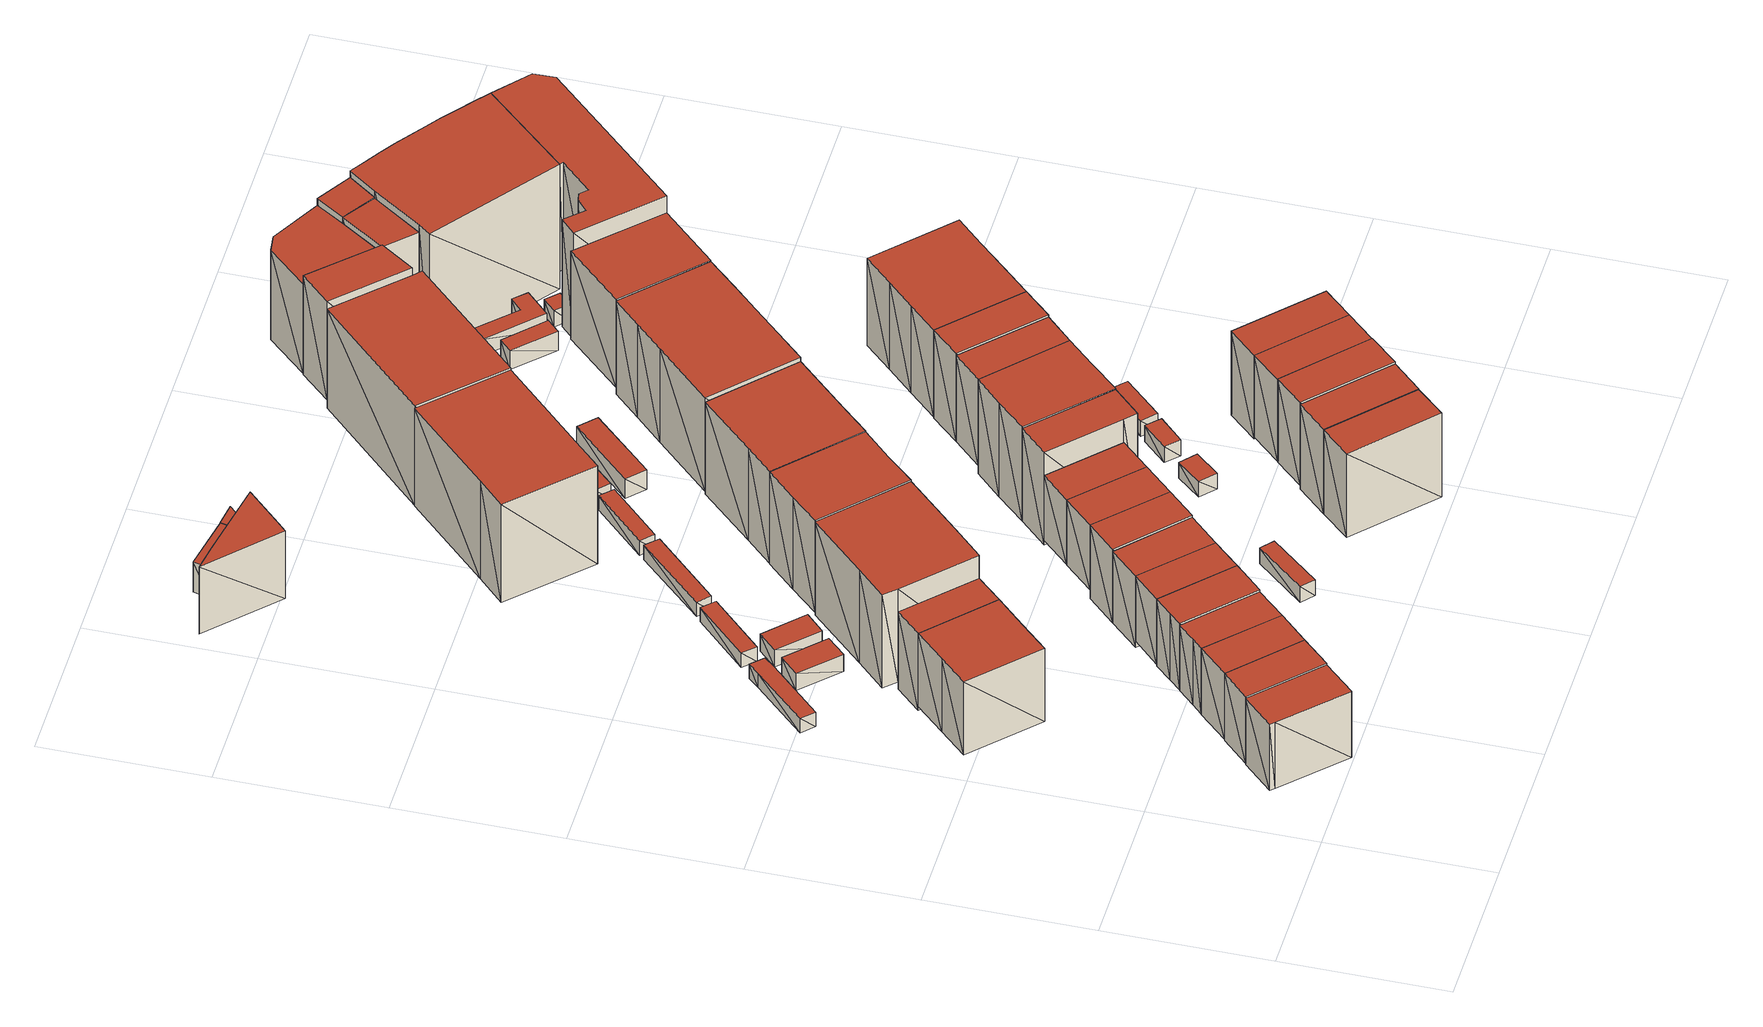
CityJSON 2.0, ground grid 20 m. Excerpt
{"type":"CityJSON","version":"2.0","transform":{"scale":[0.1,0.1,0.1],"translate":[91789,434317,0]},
"CityObjects":{
"building1":{"type":"Building","attributes":{"+height_valid":1,"+groundHeight":0.9,"measuredHeight":10.59,"+org_bicycle_parking_spaces":0,"+total_area":119,"+min_bicycle_parking_spaces":0,"yearOfConstruction":1925,"+residential_function":2},"geometry":[{"type":"MultiSurface","lod":"1.2","boundaries":[[[0,1,2,3,4]],[[5,6,7,8,9]],[[0,6,5]],[[0,1,6]],[[1,7,6]],[[1,2,7]],[[2,8,7]],[[2,3,8]],[[3,9,8]],[[3,4,9]],[[4,5,9]],[[4,0,5]]],"semantics":{"surfaces":[{"type":"GroundSurface"},{"type":"RoofSurface"},{"type":"WallSurface"}],"values":[0,1,2,2,2,2,2,2,2,2,2,2]}}]},
"building2":{"type":"Building","attributes":{"+height_valid":1,"+groundHeight":1.03,"measuredHeight":10.82,"+org_bicycle_parking_spaces":4,"+total_area":117,"+min_bicycle_parking_spaces":0,"yearOfConstruction":1925,"+residential_function":2},"geometry":[{"type":"MultiSurface","lod":"1.2","boundaries":[[[10,11,12,13]],[[14,15,16,17]],[[10,15,14]],[[10,11,15]],[[11,16,15]],[[11,12,16]],[[12,17,16]],[[12,13,17]],[[13,14,17]],[[13,10,14]]],"semantics":{"surfaces":[{"type":"GroundSurface"},{"type":"RoofSurface"},{"type":"WallSurface"}],"values":[0,1,2,2,2,2,2,2,2,2]}}]},
"building3":{"type":"Building","attributes":{"+height_valid":1,"+groundHeight":1.13,"measuredHeight":10.82,"+org_bicycle_parking_spaces":5,"+total_area":74,"+min_bicycle_parking_spaces":0,"yearOfConstruction":1924,"+residential_function":1},"geometry":[{"type":"MultiSurface","lod":"1.2","boundaries":[[[18,19,20,21]],[[22,23,16,15]],[[18,23,22]],[[18,19,23]],[[19,16,23]],[[19,20,16]],[[20,15,16]],[[20,21,15]],[[21,22,15]],[[21,18,22]]],"semantics":{"surfaces":[{"type":"GroundSurface"},{"type":"RoofSurface"},{"type":"WallSurface"}],"values":[0,1,2,2,2,2,2,2,2,2]}}]},
"building4":{"type":"Building","attributes":{"+height_valid":1,"+groundHeight":0.63,"measuredHeight":11.33,"+org_bicycle_parking_spaces":3,"+total_area":242,"+min_bicycle_parking_spaces":0,"yearOfConstruction":1924,"+residential_function":3},"geometry":[{"type":"MultiSurface","lod":"1.2","boundaries":[[[24,25,26,27,28,29]],[[30,31,32,33,34,35]],[[24,31,30]],[[24,25,31]],[[25,32,31]],[[25,26,32]],[[26,33,32]],[[26,27,33]],[[27,34,33]],[[27,28,34]],[[28,35,34]],[[28,29,35]],[[29,30,35]],[[29,24,30]]],"semantics":{"surfaces":[{"type":"GroundSurface"},{"type":"RoofSurface"},{"type":"WallSurface"}],"values":[0,1,2,2,2,2,2,2,2,2,2,2,2,2]}}]},
"building5":{"type":"Building","attributes":{"+height_valid":1,"+groundHeight":0.88,"measuredHeight":3.02,"+org_bicycle_parking_spaces":9,"+total_area":0,"+min_bicycle_parking_spaces":0,"yearOfConstruction":1915,"+residential_function":0},"geometry":[{"type":"MultiSurface","lod":"1.2","boundaries":[[[36,37,38,39,40,41]],[[42,43,44,45,46,47]],[[36,43,42]],[[36,37,43]],[[37,44,43]],[[37,38,44]],[[38,45,44]],[[38,39,45]],[[39,46,45]],[[39,40,46]],[[40,47,46]],[[40,41,47]],[[41,42,47]],[[41,36,42]]],"semantics":{"surfaces":[{"type":"GroundSurface"},{"type":"RoofSurface"},{"type":"WallSurface"}],"values":[0,1,2,2,2,2,2,2,2,2,2,2,2,2]}}]},
"building6":{"type":"Building","attributes":{"+height_valid":1,"+groundHeight":1.21,"measuredHeight":10.83,"+org_bicycle_parking_spaces":9,"+total_area":151,"+min_bicycle_parking_spaces":0,"yearOfConstruction":1924,"+residential_function":2},"geometry":[{"type":"MultiSurface","lod":"1.2","boundaries":[[[48,49,50,51,52]],[[53,54,23,22,55]],[[48,54,53]],[[48,49,54]],[[49,23,54]],[[49,50,23]],[[50,22,23]],[[50,51,22]],[[51,55,22]],[[51,52,55]],[[52,53,55]],[[52,48,53]]],"semantics":{"surfaces":[{"type":"GroundSurface"},{"type":"RoofSurface"},{"type":"WallSurface"}],"values":[0,1,2,2,2,2,2,2,2,2,2,2]}}]},
"building7":{"type":"Building","attributes":{"+height_valid":1,"+groundHeight":0,"measuredHeight":11.28,"+org_bicycle_parking_spaces":3,"+total_area":120,"+min_bicycle_parking_spaces":0,"yearOfConstruction":1924,"+residential_function":1},"geometry":[{"type":"MultiSurface","lod":"1.2","boundaries":[[[56,57,58,59]],[[60,61,32,31]],[[56,61,60]],[[56,57,61]],[[57,32,61]],[[57,58,32]],[[58,31,32]],[[58,59,31]],[[59,60,31]],[[59,56,60]]],"semantics":{"surfaces":[{"type":"GroundSurface"},{"type":"RoofSurface"},{"type":"WallSurface"}],"values":[0,1,2,2,2,2,2,2,2,2]}}]},
"building8":{"type":"Building","attributes":{"+height_valid":1,"+groundHeight":1.32,"measuredHeight":11.09,"+org_bicycle_parking_spaces":2,"+total_area":115,"+min_bicycle_parking_spaces":0,"yearOfConstruction":1925,"+residential_function":2},"geometry":[{"type":"MultiSurface","lod":"1.2","boundaries":[[[62,63,64,65,66]],[[67,68,69,70,71]],[[62,68,67]],[[62,63,68]],[[63,69,68]],[[63,64,69]],[[64,70,69]],[[64,65,70]],[[65,71,70]],[[65,66,71]],[[66,67,71]],[[66,62,67]]],"semantics":{"surfaces":[{"type":"GroundSurface"},{"type":"RoofSurface"},{"type":"WallSurface"}],"values":[0,1,2,2,2,2,2,2,2,2,2,2]}}]},
"building9":{"type":"Building","attributes":{"+height_valid":1,"+groundHeight":0.96,"measuredHeight":3.53,"+org_bicycle_parking_spaces":7,"+total_area":0,"+min_bicycle_parking_spaces":0,"yearOfConstruction":1924,"+residential_function":0},"geometry":[{"type":"MultiSurface","lod":"1.2","boundaries":[[[72,73,74,75]],[[76,77,78,79]],[[72,77,76]],[[72,73,77]],[[73,78,77]],[[73,74,78]],[[74,79,78]],[[74,75,79]],[[75,76,79]],[[75,72,76]]],"semantics":{"surfaces":[{"type":"GroundSurface"},{"type":"RoofSurface"},{"type":"WallSurface"}],"values":[0,1,2,2,2,2,2,2,2,2]}}]},
"building10":{"type":"Building","attributes":{"+height_valid":1,"+groundHeight":1.12,"measuredHeight":3.57,"+org_bicycle_parking_spaces":9,"+total_area":0,"+min_bicycle_parking_spaces":0,"yearOfConstruction":1902,"+residential_function":0},"geometry":[{"type":"MultiSurface","lod":"1.2","boundaries":[[[80,81,82,83]],[[84,85,86,87]],[[80,85,84]],[[80,81,85]],[[81,86,85]],[[81,82,86]],[[82,87,86]],[[82,83,87]],[[83,84,87]],[[83,80,84]]],"semantics":{"surfaces":[{"type":"GroundSurface"},{"type":"RoofSurface"},{"type":"WallSurface"}],"values":[0,1,2,2,2,2,2,2,2,2]}}]},
"building11":{"type":"Building","attributes":{"+height_valid":1,"+groundHeight":1.46,"measuredHeight":11.09,"+org_bicycle_parking_spaces":7,"+total_area":116,"+min_bicycle_parking_spaces":0,"yearOfConstruction":1925,"+residential_function":2},"geometry":[{"type":"MultiSurface","lod":"1.2","boundaries":[[[88,89,90,91]],[[69,92,93,70]],[[88,92,69]],[[88,89,92]],[[89,93,92]],[[89,90,93]],[[90,70,93]],[[90,91,70]],[[91,69,70]],[[91,88,69]]],"semantics":{"surfaces":[{"type":"GroundSurface"},{"type":"RoofSurface"},{"type":"WallSurface"}],"values":[0,1,2,2,2,2,2,2,2,2]}}]},
"building12":{"type":"Building","attributes":{"+height_valid":1,"+groundHeight":1.21,"measuredHeight":3.32,"+org_bicycle_parking_spaces":1,"+total_area":0,"+min_bicycle_parking_spaces":0,"yearOfConstruction":1915,"+residential_function":0},"geometry":[{"type":"MultiSurface","lod":"1.2","boundaries":[[[94,95,96,97]],[[98,99,100,101]],[[94,99,98]],[[94,95,99]],[[95,100,99]],[[95,96,100]],[[96,101,100]],[[96,97,101]],[[97,98,101]],[[97,94,98]]],"semantics":{"surfaces":[{"type":"GroundSurface"},{"type":"RoofSurface"},{"type":"WallSurface"}],"values":[0,1,2,2,2,2,2,2,2,2]}}]},
"building13":{"type":"Building","attributes":{"+height_valid":1,"+groundHeight":0.97,"measuredHeight":14.71,"+org_bicycle_parking_spaces":5,"+total_area":530,"+min_bicycle_parking_spaces":0,"yearOfConstruction":1924,"+residential_function":8,"+minbicycleparkingunits":5.8},"geometry":[{"type":"MultiSurface","lod":"1.2","boundaries":[[[102,103,104,105,106,107,108]],[[109,110,111,112,113,114,115]],[[102,110,109]],[[102,103,110]],[[103,111,110]],[[103,104,111]],[[104,112,111]],[[104,105,112]],[[105,113,112]],[[105,106,113]],[[106,114,113]],[[106,107,114]],[[107,115,114]],[[107,108,115]],[[108,109,115]],[[108,102,109]]],"semantics":{"surfaces":[{"type":"GroundSurface"},{"type":"RoofSurface"},{"type":"WallSurface"}],"values":[0,1,2,2,2,2,2,2,2,2,2,2,2,2,2,2]}}]},
"building14":{"type":"Building","attributes":{"+height_valid":1,"+groundHeight":0.62,"measuredHeight":11.1,"+org_bicycle_parking_spaces":4,"+total_area":113,"+min_bicycle_parking_spaces":0,"yearOfConstruction":1925,"+residential_function":2},"geometry":[{"type":"MultiSurface","lod":"1.2","boundaries":[[[116,117,118,119]],[[92,120,121,93]],[[116,120,92]],[[116,117,120]],[[117,121,120]],[[117,118,121]],[[118,93,121]],[[118,119,93]],[[119,92,93]],[[119,116,92]]],"semantics":{"surfaces":[{"type":"GroundSurface"},{"type":"RoofSurface"},{"type":"WallSurface"}],"values":[0,1,2,2,2,2,2,2,2,2]}}]},
"building15":{"type":"Building","attributes":{"+height_valid":1,"+groundHeight":0.62,"measuredHeight":11.38,"+org_bicycle_parking_spaces":3,"+total_area":118,"+min_bicycle_parking_spaces":0,"yearOfConstruction":1925,"+residential_function":2},"geometry":[{"type":"MultiSurface","lod":"1.2","boundaries":[[[117,122,123,118]],[[124,125,126,127]],[[117,125,124]],[[117,122,125]],[[122,126,125]],[[122,123,126]],[[123,127,126]],[[123,118,127]],[[118,124,127]],[[118,117,124]]],"semantics":{"surfaces":[{"type":"GroundSurface"},{"type":"RoofSurface"},{"type":"WallSurface"}],"values":[0,1,2,2,2,2,2,2,2,2]}}]},
"building16":{"type":"Building","attributes":{"+height_valid":1,"+groundHeight":1.79,"measuredHeight":11.69,"+org_bicycle_parking_spaces":0,"+total_area":0,"+min_bicycle_parking_spaces":0,"yearOfConstruction":1994,"+residential_function":0},"geometry":[{"type":"MultiSurface","lod":"1.2","boundaries":[[[128,129,130,131,132,133]],[[134,135,136,137,138,139]],[[128,135,134]],[[128,129,135]],[[129,136,135]],[[129,130,136]],[[130,137,136]],[[130,131,137]],[[131,138,137]],[[131,132,138]],[[132,139,138]],[[132,133,139]],[[133,134,139]],[[133,128,134]]],"semantics":{"surfaces":[{"type":"GroundSurface"},{"type":"RoofSurface"},{"type":"WallSurface"}],"values":[0,1,2,2,2,2,2,2,2,2,2,2,2,2]}}]},
"building17":{"type":"Building","attributes":{"+height_valid":1,"+groundHeight":0.71,"measuredHeight":2.97,"+org_bicycle_parking_spaces":0,"+total_area":0,"+min_bicycle_parking_spaces":0,"yearOfConstruction":1925,"+residential_function":0},"geometry":[{"type":"MultiSurface","lod":"1.2","boundaries":[[[140,141,142,143]],[[144,145,146,147]],[[140,145,144]],[[140,141,145]],[[141,146,145]],[[141,142,146]],[[142,147,146]],[[142,143,147]],[[143,144,147]],[[143,140,144]]],"semantics":{"surfaces":[{"type":"GroundSurface"},{"type":"RoofSurface"},{"type":"WallSurface"}],"values":[0,1,2,2,2,2,2,2,2,2]}}]},
"building18":{"type":"Building","attributes":{"+height_valid":1,"+groundHeight":1.28,"measuredHeight":3.39,"+org_bicycle_parking_spaces":10,"+total_area":0,"+min_bicycle_parking_spaces":0,"yearOfConstruction":1902,"+residential_function":0},"geometry":[{"type":"MultiSurface","lod":"1.2","boundaries":[[[148,149,150,151]],[[152,153,154,155]],[[148,153,152]],[[148,149,153]],[[149,154,153]],[[149,150,154]],[[150,155,154]],[[150,151,155]],[[151,152,155]],[[151,148,152]]],"semantics":{"surfaces":[{"type":"GroundSurface"},{"type":"RoofSurface"},{"type":"WallSurface"}],"values":[0,1,2,2,2,2,2,2,2,2]}}]},
"building19":{"type":"Building","attributes":{"+height_valid":1,"+groundHeight":1.81,"measuredHeight":11.38,"+org_bicycle_parking_spaces":9,"+total_area":81,"+min_bicycle_parking_spaces":0,"yearOfConstruction":1925,"+residential_function":1},"geometry":[{"type":"MultiSurface","lod":"1.2","boundaries":[[[156,157,158,159]],[[125,160,161,126]],[[156,160,125]],[[156,157,160]],[[157,161,160]],[[157,158,161]],[[158,126,161]],[[158,159,126]],[[159,125,126]],[[159,156,125]]],"semantics":{"surfaces":[{"type":"GroundSurface"},{"type":"RoofSurface"},{"type":"WallSurface"}],"values":[0,1,2,2,2,2,2,2,2,2]}}]},
"building20":{"type":"Building","attributes":{"+height_valid":1,"+groundHeight":1.39,"measuredHeight":14.86,"+org_bicycle_parking_spaces":0,"+total_area":321,"+min_bicycle_parking_spaces":0,"yearOfConstruction":1924,"+residential_function":4,"+minbicycleparkingunits":18},"geometry":[{"type":"MultiSurface","lod":"1.2","boundaries":[[[162,163,164,165,166,167]],[[168,169,170,171,172,173]],[[162,169,168]],[[162,163,169]],[[163,170,169]],[[163,164,170]],[[164,171,170]],[[164,165,171]],[[165,172,171]],[[165,166,172]],[[166,173,172]],[[166,167,173]],[[167,168,173]],[[167,162,168]]],"semantics":{"surfaces":[{"type":"GroundSurface"},{"type":"RoofSurface"},{"type":"WallSurface"}],"values":[0,1,2,2,2,2,2,2,2,2,2,2,2,2]}}]},
"building21":{"type":"Building","attributes":{"+height_valid":1,"+groundHeight":1.79,"measuredHeight":6.21,"+org_bicycle_parking_spaces":8,"+total_area":0,"+min_bicycle_parking_spaces":0,"yearOfConstruction":1994,"+residential_function":0},"geometry":[{"type":"MultiSurface","lod":"1.2","boundaries":[[[174,175,176,177]],[[178,179,180,181]],[[174,179,178]],[[174,175,179]],[[175,180,179]],[[175,176,180]],[[176,181,180]],[[176,177,181]],[[177,178,181]],[[177,174,178]]],"semantics":{"surfaces":[{"type":"GroundSurface"},{"type":"RoofSurface"},{"type":"WallSurface"}],"values":[0,1,2,2,2,2,2,2,2,2]}}]},
"building22":{"type":"Building","attributes":{"+height_valid":1,"+groundHeight":1.92,"measuredHeight":11.41,"+org_bicycle_parking_spaces":2,"+total_area":120,"+min_bicycle_parking_spaces":0,"yearOfConstruction":1925,"+residential_function":2},"geometry":[{"type":"MultiSurface","lod":"1.2","boundaries":[[[182,183,184,185]],[[160,186,187,161]],[[182,186,160]],[[182,183,186]],[[183,187,186]],[[183,184,187]],[[184,161,187]],[[184,185,161]],[[185,160,161]],[[185,182,160]]],"semantics":{"surfaces":[{"type":"GroundSurface"},{"type":"RoofSurface"},{"type":"WallSurface"}],"values":[0,1,2,2,2,2,2,2,2,2]}}]},
"building23":{"type":"Building","attributes":{"+height_valid":1,"+groundHeight":2.02,"measuredHeight":6.3,"+org_bicycle_parking_spaces":6,"+total_area":0,"+min_bicycle_parking_spaces":0,"yearOfConstruction":1994,"+residential_function":0},"geometry":[{"type":"MultiSurface","lod":"1.2","boundaries":[[[188,189,190,191]],[[192,193,194,195]],[[188,193,192]],[[188,189,193]],[[189,194,193]],[[189,190,194]],[[190,195,194]],[[190,191,195]],[[191,192,195]],[[191,188,192]]],"semantics":{"surfaces":[{"type":"GroundSurface"},{"type":"RoofSurface"},{"type":"WallSurface"}],"values":[0,1,2,2,2,2,2,2,2,2]}}]},
"building24":{"type":"Building","attributes":{"+height_valid":1,"+groundHeight":1.69,"measuredHeight":16.08,"+org_bicycle_parking_spaces":2,"+total_area":539,"+min_bicycle_parking_spaces":0,"yearOfConstruction":1915,"+residential_function":8,"+minbicycleparkingunits":8.4},"geometry":[{"type":"MultiSurface","lod":"1.2","boundaries":[[[196,197,198,199,200,201]],[[202,203,204,205,206,207]],[[196,203,202]],[[196,197,203]],[[197,204,203]],[[197,198,204]],[[198,205,204]],[[198,199,205]],[[199,206,205]],[[199,200,206]],[[200,207,206]],[[200,201,207]],[[201,202,207]],[[201,196,202]]],"semantics":{"surfaces":[{"type":"GroundSurface"},{"type":"RoofSurface"},{"type":"WallSurface"}],"values":[0,1,2,2,2,2,2,2,2,2,2,2,2,2]}}]},
"building25":{"type":"Building","attributes":{"+height_valid":1,"+groundHeight":1.34,"measuredHeight":3.43,"+org_bicycle_parking_spaces":10,"+total_area":0,"+min_bicycle_parking_spaces":0,"yearOfConstruction":1902,"+residential_function":0},"geometry":[{"type":"MultiSurface","lod":"1.2","boundaries":[[[208,209,210,211]],[[212,213,214,215]],[[208,213,212]],[[208,209,213]],[[209,214,213]],[[209,210,214]],[[210,215,214]],[[210,211,215]],[[211,212,215]],[[211,208,212]]],"semantics":{"surfaces":[{"type":"GroundSurface"},{"type":"RoofSurface"},{"type":"WallSurface"}],"values":[0,1,2,2,2,2,2,2,2,2]}}]},
"building26":{"type":"Building","attributes":{"+height_valid":1,"+groundHeight":1.22,"measuredHeight":14.78,"+org_bicycle_parking_spaces":7,"+total_area":175,"+min_bicycle_parking_spaces":0,"yearOfConstruction":1925,"+residential_function":2},"geometry":[{"type":"MultiSurface","lod":"1.2","boundaries":[[[216,217,218,219,220]],[[221,222,223,224,225]],[[216,222,221]],[[216,217,222]],[[217,223,222]],[[217,218,223]],[[218,224,223]],[[218,219,224]],[[219,225,224]],[[219,220,225]],[[220,221,225]],[[220,216,221]]],"semantics":{"surfaces":[{"type":"GroundSurface"},{"type":"RoofSurface"},{"type":"WallSurface"}],"values":[0,1,2,2,2,2,2,2,2,2,2,2]}}]},
"building27":{"type":"Building","attributes":{"+height_valid":1,"+groundHeight":0.95,"measuredHeight":13.23,"+org_bicycle_parking_spaces":9,"+total_area":129,"+min_bicycle_parking_spaces":0,"yearOfConstruction":1924,"+residential_function":2},"geometry":[{"type":"MultiSurface","lod":"1.2","boundaries":[[[226,227,228,229]],[[230,231,232,233]],[[226,231,230]],[[226,227,231]],[[227,232,231]],[[227,228,232]],[[228,233,232]],[[228,229,233]],[[229,230,233]],[[229,226,230]]],"semantics":{"surfaces":[{"type":"GroundSurface"},{"type":"RoofSurface"},{"type":"WallSurface"}],"values":[0,1,2,2,2,2,2,2,2,2]}}]},
"building28":{"type":"Building","attributes":{"+height_valid":1,"+groundHeight":1.47,"measuredHeight":15.04,"+org_bicycle_parking_spaces":5,"+total_area":494,"+min_bicycle_parking_spaces":0,"yearOfConstruction":1924,"+residential_function":8,"+minbicycleparkingunits":13.6},"geometry":[{"type":"MultiSurface","lod":"1.2","boundaries":[[[234,235,236,237,238,239]],[[240,241,242,243,244,245]],[[234,241,240]],[[234,235,241]],[[235,242,241]],[[235,236,242]],[[236,243,242]],[[236,237,243]],[[237,244,243]],[[237,238,244]],[[238,245,244]],[[238,239,245]],[[239,240,245]],[[239,234,240]]],"semantics":{"surfaces":[{"type":"GroundSurface"},{"type":"RoofSurface"},{"type":"WallSurface"}],"values":[0,1,2,2,2,2,2,2,2,2,2,2,2,2]}}]},
"building29":{"type":"Building","attributes":{"+height_valid":1,"+groundHeight":0.95,"measuredHeight":13.34,"+org_bicycle_parking_spaces":8,"+total_area":210,"+min_bicycle_parking_spaces":0,"yearOfConstruction":1924,"+residential_function":3},"geometry":[{"type":"MultiSurface","lod":"1.2","boundaries":[[[246,247,227,226]],[[248,249,250,251]],[[246,249,248]],[[246,247,249]],[[247,250,249]],[[247,227,250]],[[227,251,250]],[[227,226,251]],[[226,248,251]],[[226,246,248]]],"semantics":{"surfaces":[{"type":"GroundSurface"},{"type":"RoofSurface"},{"type":"WallSurface"}],"values":[0,1,2,2,2,2,2,2,2,2]}}]},
"building30":{"type":"Building","attributes":{"+height_valid":1,"+groundHeight":1.07,"measuredHeight":3.39,"+org_bicycle_parking_spaces":1,"+total_area":0,"+min_bicycle_parking_spaces":0,"yearOfConstruction":1925,"+residential_function":0},"geometry":[{"type":"MultiSurface","lod":"1.2","boundaries":[[[252,253,254,255]],[[256,257,258,259]],[[252,257,256]],[[252,253,257]],[[253,258,257]],[[253,254,258]],[[254,259,258]],[[254,255,259]],[[255,256,259]],[[255,252,256]]],"semantics":{"surfaces":[{"type":"GroundSurface"},{"type":"RoofSurface"},{"type":"WallSurface"}],"values":[0,1,2,2,2,2,2,2,2,2]}}]},
"building31":{"type":"Building","attributes":{"+height_valid":1,"+groundHeight":1.22,"measuredHeight":15,"+org_bicycle_parking_spaces":2,"+total_area":409,"+min_bicycle_parking_spaces":0,"yearOfConstruction":1925,"+residential_function":7,"+minbicycleparkingunits":21},"geometry":[{"type":"MultiSurface","lod":"1.2","boundaries":[[[260,261,262,217,216,263]],[[264,265,266,267,268,269]],[[260,265,264]],[[260,261,265]],[[261,266,265]],[[261,262,266]],[[262,267,266]],[[262,217,267]],[[217,268,267]],[[217,216,268]],[[216,269,268]],[[216,263,269]],[[263,264,269]],[[263,260,264]]],"semantics":{"surfaces":[{"type":"GroundSurface"},{"type":"RoofSurface"},{"type":"WallSurface"}],"values":[0,1,2,2,2,2,2,2,2,2,2,2,2,2]}}]},
"building32":{"type":"Building","attributes":{"+height_valid":1,"+groundHeight":1.37,"measuredHeight":3.49,"+org_bicycle_parking_spaces":0,"+total_area":0,"+min_bicycle_parking_spaces":0,"yearOfConstruction":1915,"+residential_function":0},"geometry":[{"type":"MultiSurface","lod":"1.2","boundaries":[[[270,271,272,273]],[[274,275,276,277]],[[270,275,274]],[[270,271,275]],[[271,276,275]],[[271,272,276]],[[272,277,276]],[[272,273,277]],[[273,274,277]],[[273,270,274]]],"semantics":{"surfaces":[{"type":"GroundSurface"},{"type":"RoofSurface"},{"type":"WallSurface"}],"values":[0,1,2,2,2,2,2,2,2,2]}}]},
"building33":{"type":"Building","attributes":{"+height_valid":1,"+groundHeight":1.42,"measuredHeight":13.61,"+org_bicycle_parking_spaces":3,"+total_area":143,"+min_bicycle_parking_spaces":0,"yearOfConstruction":1924,"+residential_function":2},"geometry":[{"type":"MultiSurface","lod":"1.2","boundaries":[[[278,279,280,281]],[[282,283,284,285]],[[278,283,282]],[[278,279,283]],[[279,284,283]],[[279,280,284]],[[280,285,284]],[[280,281,285]],[[281,282,285]],[[281,278,282]]],"semantics":{"surfaces":[{"type":"GroundSurface"},{"type":"RoofSurface"},{"type":"WallSurface"}],"values":[0,1,2,2,2,2,2,2,2,2]}}]},
"building34":{"type":"Building","attributes":{"+height_valid":1,"+groundHeight":1.38,"measuredHeight":4.34,"+org_bicycle_parking_spaces":0,"+total_area":0,"+min_bicycle_parking_spaces":0,"yearOfConstruction":1902,"+residential_function":0},"geometry":[{"type":"MultiSurface","lod":"1.2","boundaries":[[[286,287,288,289]],[[290,291,292,293]],[[286,291,290]],[[286,287,291]],[[287,292,291]],[[287,288,292]],[[288,293,292]],[[288,289,293]],[[289,290,293]],[[289,286,290]]],"semantics":{"surfaces":[{"type":"GroundSurface"},{"type":"RoofSurface"},{"type":"WallSurface"}],"values":[0,1,2,2,2,2,2,2,2,2]}}]},
"building35":{"type":"Building","attributes":{"+height_valid":1,"+groundHeight":1.15,"measuredHeight":3.49,"+org_bicycle_parking_spaces":10,"+total_area":0,"+min_bicycle_parking_spaces":0,"yearOfConstruction":1925,"+residential_function":0},"geometry":[{"type":"MultiSurface","lod":"1.2","boundaries":[[[294,295,296,297]],[[298,299,300,301]],[[294,299,298]],[[294,295,299]],[[295,300,299]],[[295,296,300]],[[296,301,300]],[[296,297,301]],[[297,298,301]],[[297,294,298]]],"semantics":{"surfaces":[{"type":"GroundSurface"},{"type":"RoofSurface"},{"type":"WallSurface"}],"values":[0,1,2,2,2,2,2,2,2,2]}}]},
"building36":{"type":"Building","attributes":{"+height_valid":1,"+groundHeight":2.35,"measuredHeight":15.02,"+org_bicycle_parking_spaces":9,"+total_area":60,"+min_bicycle_parking_spaces":0,"yearOfConstruction":1925,"+residential_function":1},"geometry":[{"type":"MultiSurface","lod":"1.2","boundaries":[[[302,303,304,305]],[[306,307,265,264]],[[302,307,306]],[[302,303,307]],[[303,265,307]],[[303,304,265]],[[304,264,265]],[[304,305,264]],[[305,306,264]],[[305,302,306]]],"semantics":{"surfaces":[{"type":"GroundSurface"},{"type":"RoofSurface"},{"type":"WallSurface"}],"values":[0,1,2,2,2,2,2,2,2,2]}}]},
"building37":{"type":"Building","attributes":{"+height_valid":1,"+groundHeight":1.49,"measuredHeight":13.5,"+org_bicycle_parking_spaces":4,"+total_area":206,"+min_bicycle_parking_spaces":0,"yearOfConstruction":1924,"+residential_function":3},"geometry":[{"type":"MultiSurface","lod":"1.2","boundaries":[[[308,309,310,311]],[[312,313,314,315]],[[308,313,312]],[[308,309,313]],[[309,314,313]],[[309,310,314]],[[310,315,314]],[[310,311,315]],[[311,312,315]],[[311,308,312]]],"semantics":{"surfaces":[{"type":"GroundSurface"},{"type":"RoofSurface"},{"type":"WallSurface"}],"values":[0,1,2,2,2,2,2,2,2,2]}}]},
"building38":{"type":"Building","attributes":{"+height_valid":1,"+groundHeight":1.81,"measuredHeight":16.35,"+org_bicycle_parking_spaces":3,"+total_area":529,"+min_bicycle_parking_spaces":0,"yearOfConstruction":1915,"+residential_function":7,"+minbicycleparkingunits":12.6},"geometry":[{"type":"MultiSurface","lod":"1.2","boundaries":[[[316,317,318,319,320]],[[321,322,323,324,325]],[[316,322,321]],[[316,317,322]],[[317,323,322]],[[317,318,323]],[[318,324,323]],[[318,319,324]],[[319,325,324]],[[319,320,325]],[[320,321,325]],[[320,316,321]]],"semantics":{"surfaces":[{"type":"GroundSurface"},{"type":"RoofSurface"},{"type":"WallSurface"}],"values":[0,1,2,2,2,2,2,2,2,2,2,2]}}]},
"building39":{"type":"Building","attributes":{"+height_valid":1,"+groundHeight":1.91,"measuredHeight":15.56,"+org_bicycle_parking_spaces":0,"+total_area":0,"+min_bicycle_parking_spaces":0,"yearOfConstruction":1924,"+residential_function":0},"geometry":[{"type":"MultiSurface","lod":"1.2","boundaries":[[[326,327,328,329,330,331,332,333]],[[334,335,336,337,338,339,340,341]],[[326,335,334]],[[326,327,335]],[[327,336,335]],[[327,328,336]],[[328,337,336]],[[328,329,337]],[[329,338,337]],[[329,330,338]],[[330,339,338]],[[330,331,339]],[[331,340,339]],[[331,332,340]],[[332,341,340]],[[332,333,341]],[[333,334,341]],[[333,326,334]]],"semantics":{"surfaces":[{"type":"GroundSurface"},{"type":"RoofSurface"},{"type":"WallSurface"}],"values":[0,1,2,2,2,2,2,2,2,2,2,2,2,2,2,2,2,2]}}]},
"building40":{"type":"Building","attributes":{"+height_valid":1,"+groundHeight":1.2,"measuredHeight":3.49,"+org_bicycle_parking_spaces":8,"+total_area":0,"+min_bicycle_parking_spaces":0,"yearOfConstruction":1925,"+residential_function":0},"geometry":[{"type":"MultiSurface","lod":"1.2","boundaries":[[[342,343,344,345]],[[346,347,348,349]],[[342,347,346]],[[342,343,347]],[[343,348,347]],[[343,344,348]],[[344,349,348]],[[344,345,349]],[[345,346,349]],[[345,342,346]]],"semantics":{"surfaces":[{"type":"GroundSurface"},{"type":"RoofSurface"},{"type":"WallSurface"}],"values":[0,1,2,2,2,2,2,2,2,2]}}]},
"building41":{"type":"Building","attributes":{"+height_valid":1,"+groundHeight":2.42,"measuredHeight":15.31,"+org_bicycle_parking_spaces":5,"+total_area":194,"+min_bicycle_parking_spaces":0,"yearOfConstruction":1924,"+residential_function":3},"geometry":[{"type":"MultiSurface","lod":"1.2","boundaries":[[[302,350,351,303]],[[352,353,354,355]],[[302,353,352]],[[302,350,353]],[[350,354,353]],[[350,351,354]],[[351,355,354]],[[351,303,355]],[[303,352,355]],[[303,302,352]]],"semantics":{"surfaces":[{"type":"GroundSurface"},{"type":"RoofSurface"},{"type":"WallSurface"}],"values":[0,1,2,2,2,2,2,2,2,2]}}]},
"building42":{"type":"Building","attributes":{"+height_valid":1,"+groundHeight":1.19,"measuredHeight":13.53,"+org_bicycle_parking_spaces":4,"+total_area":129,"+min_bicycle_parking_spaces":0,"yearOfConstruction":1924,"+residential_function":2},"geometry":[{"type":"MultiSurface","lod":"1.2","boundaries":[[[356,357,358,359]],[[360,361,313,312]],[[356,361,360]],[[356,357,361]],[[357,313,361]],[[357,358,313]],[[358,312,313]],[[358,359,312]],[[359,360,312]],[[359,356,360]]],"semantics":{"surfaces":[{"type":"GroundSurface"},{"type":"RoofSurface"},{"type":"WallSurface"}],"values":[0,1,2,2,2,2,2,2,2,2]}}]},
"building43":{"type":"Building","attributes":{"+height_valid":1,"+groundHeight":1.67,"measuredHeight":3.97,"+org_bicycle_parking_spaces":6,"+total_area":0,"+min_bicycle_parking_spaces":0,"yearOfConstruction":1915,"+residential_function":0},"geometry":[{"type":"MultiSurface","lod":"1.2","boundaries":[[[362,363,364,365,366,367,368,369]],[[370,371,372,373,374,375,376,377]],[[362,371,370]],[[362,363,371]],[[363,372,371]],[[363,364,372]],[[364,373,372]],[[364,365,373]],[[365,374,373]],[[365,366,374]],[[366,375,374]],[[366,367,375]],[[367,376,375]],[[367,368,376]],[[368,377,376]],[[368,369,377]],[[369,370,377]],[[369,362,370]]],"semantics":{"surfaces":[{"type":"GroundSurface"},{"type":"RoofSurface"},{"type":"WallSurface"}],"values":[0,1,2,2,2,2,2,2,2,2,2,2,2,2,2,2,2,2]}}]},
"building44":{"type":"Building","attributes":{"+height_valid":1,"+groundHeight":2.53,"measuredHeight":15.32,"+org_bicycle_parking_spaces":0,"+total_area":481,"+min_bicycle_parking_spaces":0,"yearOfConstruction":1925,"+residential_function":8,"+minbicycleparkingunits":18.8},"geometry":[{"type":"MultiSurface","lod":"1.2","boundaries":[[[378,379,380,381,382,383,384,385]],[[386,387,388,354,353,389,390,391]],[[378,387,386]],[[378,379,387]],[[379,388,387]],[[379,380,388]],[[380,354,388]],[[380,381,354]],[[381,353,354]],[[381,382,353]],[[382,389,353]],[[382,383,389]],[[383,390,389]],[[383,384,390]],[[384,391,390]],[[384,385,391]],[[385,386,391]],[[385,378,386]]],"semantics":{"surfaces":[{"type":"GroundSurface"},{"type":"RoofSurface"},{"type":"WallSurface"}],"values":[0,1,2,2,2,2,2,2,2,2,2,2,2,2,2,2,2,2]}}]},
"building45":{"type":"Building","attributes":{"+height_valid":1,"+groundHeight":3.05,"measuredHeight":17.54,"+org_bicycle_parking_spaces":7,"+total_area":351,"+min_bicycle_parking_spaces":0,"yearOfConstruction":1915,"+residential_function":4,"+minbicycleparkingunits":15.4},"geometry":[{"type":"MultiSurface","lod":"1.2","boundaries":[[[392,393,394,395]],[[396,397,398,399]],[[392,397,396]],[[392,393,397]],[[393,398,397]],[[393,394,398]],[[394,399,398]],[[394,395,399]],[[395,396,399]],[[395,392,396]]],"semantics":{"surfaces":[{"type":"GroundSurface"},{"type":"RoofSurface"},{"type":"WallSurface"}],"values":[0,1,2,2,2,2,2,2,2,2]}}]},
"building46":{"type":"Building","attributes":{"+height_valid":1,"+groundHeight":1.98,"measuredHeight":4.83,"+org_bicycle_parking_spaces":6,"+total_area":0,"+min_bicycle_parking_spaces":0,"yearOfConstruction":1925,"+residential_function":0},"geometry":[{"type":"MultiSurface","lod":"1.2","boundaries":[[[400,401,402,403]],[[404,405,406,407]],[[400,405,404]],[[400,401,405]],[[401,406,405]],[[401,402,406]],[[402,407,406]],[[402,403,407]],[[403,404,407]],[[403,400,404]]],"semantics":{"surfaces":[{"type":"GroundSurface"},{"type":"RoofSurface"},{"type":"WallSurface"}],"values":[0,1,2,2,2,2,2,2,2,2]}}]},
"building47":{"type":"Building","attributes":{"+height_valid":1,"+groundHeight":2.9,"measuredHeight":15.75,"+org_bicycle_parking_spaces":5,"+total_area":339,"+min_bicycle_parking_spaces":0,"yearOfConstruction":1925,"+residential_function":4,"+minbicycleparkingunits":15.4},"geometry":[{"type":"MultiSurface","lod":"1.2","boundaries":[[[408,409,410,411,412]],[[413,414,415,416,417]],[[408,414,413]],[[408,409,414]],[[409,415,414]],[[409,410,415]],[[410,416,415]],[[410,411,416]],[[411,417,416]],[[411,412,417]],[[412,413,417]],[[412,408,413]]],"semantics":{"surfaces":[{"type":"GroundSurface"},{"type":"RoofSurface"},{"type":"WallSurface"}],"values":[0,1,2,2,2,2,2,2,2,2,2,2]}}]},
"building48":{"type":"Building","attributes":{"+height_valid":1,"+groundHeight":3.07,"measuredHeight":16.28,"+org_bicycle_parking_spaces":2,"+total_area":232,"+min_bicycle_parking_spaces":0,"yearOfConstruction":1902,"+residential_function":2},"geometry":[{"type":"MultiSurface","lod":"1.2","boundaries":[[[418,419,420,421,422,423]],[[424,425,426,427,428,429]],[[418,425,424]],[[418,419,425]],[[419,426,425]],[[419,420,426]],[[420,427,426]],[[420,421,427]],[[421,428,427]],[[421,422,428]],[[422,429,428]],[[422,423,429]],[[423,424,429]],[[423,418,424]]],"semantics":{"surfaces":[{"type":"GroundSurface"},{"type":"RoofSurface"},{"type":"WallSurface"}],"values":[0,1,2,2,2,2,2,2,2,2,2,2,2,2]}}]},
"building49":{"type":"Building","attributes":{"+height_valid":1,"+groundHeight":2.54,"measuredHeight":4.9,"+org_bicycle_parking_spaces":9,"+total_area":0,"+min_bicycle_parking_spaces":0,"yearOfConstruction":1925,"+residential_function":0},"geometry":[{"type":"MultiSurface","lod":"1.2","boundaries":[[[430,431,432,433,434,435]],[[436,437,438,439,440,441]],[[430,437,436]],[[430,431,437]],[[431,438,437]],[[431,432,438]],[[432,439,438]],[[432,433,439]],[[433,440,439]],[[433,434,440]],[[434,441,440]],[[434,435,441]],[[435,436,441]],[[435,430,436]]],"semantics":{"surfaces":[{"type":"GroundSurface"},{"type":"RoofSurface"},{"type":"WallSurface"}],"values":[0,1,2,2,2,2,2,2,2,2,2,2,2,2]}}]},
"building50":{"type":"Building","attributes":{"+height_valid":1,"+groundHeight":2.62,"measuredHeight":4.95,"+org_bicycle_parking_spaces":2,"+total_area":0,"+min_bicycle_parking_spaces":0,"yearOfConstruction":1925,"+residential_function":0},"geometry":[{"type":"MultiSurface","lod":"1.2","boundaries":[[[442,443,444,445]],[[446,447,448,449]],[[442,447,446]],[[442,443,447]],[[443,448,447]],[[443,444,448]],[[444,449,448]],[[444,445,449]],[[445,446,449]],[[445,442,446]]],"semantics":{"surfaces":[{"type":"GroundSurface"},{"type":"RoofSurface"},{"type":"WallSurface"}],"values":[0,1,2,2,2,2,2,2,2,2]}}]},
"building51":{"type":"Building","attributes":{"+height_valid":1,"+groundHeight":0,"measuredHeight":17.22,"+org_bicycle_parking_spaces":10,"+total_area":0,"+min_bicycle_parking_spaces":0,"yearOfConstruction":1902,"+residential_function":0},"geometry":[{"type":"MultiSurface","lod":"1.2","boundaries":[[[450,451,452,453]],[[454,455,456,457]],[[450,455,454]],[[450,451,455]],[[451,456,455]],[[451,452,456]],[[452,457,456]],[[452,453,457]],[[453,454,457]],[[453,450,454]]],"semantics":{"surfaces":[{"type":"GroundSurface"},{"type":"RoofSurface"},{"type":"WallSurface"}],"values":[0,1,2,2,2,2,2,2,2,2]}}]},
"building52":{"type":"Building","attributes":{"+height_valid":1,"+groundHeight":0,"measuredHeight":17.26,"+org_bicycle_parking_spaces":3,"+total_area":0,"+min_bicycle_parking_spaces":0,"yearOfConstruction":1902,"+residential_function":0},"geometry":[{"type":"MultiSurface","lod":"1.2","boundaries":[[[458,459,451,450]],[[460,461,462,463]],[[458,461,460]],[[458,459,461]],[[459,462,461]],[[459,451,462]],[[451,463,462]],[[451,450,463]],[[450,460,463]],[[450,458,460]]],"semantics":{"surfaces":[{"type":"GroundSurface"},{"type":"RoofSurface"},{"type":"WallSurface"}],"values":[0,1,2,2,2,2,2,2,2,2]}}]},
"building53":{"type":"Building","attributes":{"+height_valid":1,"+groundHeight":0,"measuredHeight":18.33,"+org_bicycle_parking_spaces":1,"+total_area":838,"+min_bicycle_parking_spaces":0,"yearOfConstruction":1925,"+residential_function":9,"+minbicycleparkingunits":29.6},"geometry":[{"type":"MultiSurface","lod":"1.2","boundaries":[[[464,465,466,467,468,469,470,471,472,473,474,452,451,459]],[[475,476,477,478,479,480,481,482,483,484,485,486,487,488]],[[464,476,475]],[[464,465,476]],[[465,477,476]],[[465,466,477]],[[466,478,477]],[[466,467,478]],[[467,479,478]],[[467,468,479]],[[468,480,479]],[[468,469,480]],[[469,481,480]],[[469,470,481]],[[470,482,481]],[[470,471,482]],[[471,483,482]],[[471,472,483]],[[472,484,483]],[[472,473,484]],[[473,485,484]],[[473,474,485]],[[474,486,485]],[[474,452,486]],[[452,487,486]],[[452,451,487]],[[451,488,487]],[[451,459,488]],[[459,475,488]],[[459,464,475]]],"semantics":{"surfaces":[{"type":"GroundSurface"},{"type":"RoofSurface"},{"type":"WallSurface"}],"values":[0,1,2,2,2,2,2,2,2,2,2,2,2,2,2,2,2,2,2,2,2,2,2,2,2,2,2,2,2,2]}}]},
"building54":{"type":"Building","attributes":{"+height_valid":1,"+groundHeight":2.63,"measuredHeight":18.33,"+org_bicycle_parking_spaces":4,"+total_area":724,"+min_bicycle_parking_spaces":0,"yearOfConstruction":1925,"+residential_function":11,"+minbicycleparkingunits":22.6},"geometry":[{"type":"MultiSurface","lod":"1.2","boundaries":[[[489,490,491,492,493,494,495,496,497,498,499,500]],[[484,483,501,502,503,504,505,506,507,508,509,510]],[[489,483,484]],[[489,490,483]],[[490,501,483]],[[490,491,501]],[[491,502,501]],[[491,492,502]],[[492,503,502]],[[492,493,503]],[[493,504,503]],[[493,494,504]],[[494,505,504]],[[494,495,505]],[[495,506,505]],[[495,496,506]],[[496,507,506]],[[496,497,507]],[[497,508,507]],[[497,498,508]],[[498,509,508]],[[498,499,509]],[[499,510,509]],[[499,500,510]],[[500,484,510]],[[500,489,484]]],"semantics":{"surfaces":[{"type":"GroundSurface"},{"type":"RoofSurface"},{"type":"WallSurface"}],"values":[0,1,2,2,2,2,2,2,2,2,2,2,2,2,2,2,2,2,2,2,2,2,2,2,2,2]}}]}
},
"vertices":[
[59,74,9],[94,110,9],[169,38,9],[134,1,9],[64,69,9],[59,74,106],[94,110,106],[169,38,106],[134,1,106],[64,69,106],
[94,110,10],[125,142,10],[200,71,10],[169,38,10],[94,110,108],[125,142,108],[200,71,108],[169,38,108],
[158,177,11],[233,105,11],[200,71,11],[125,142,11],[158,177,108],[233,105,108],
[66,446,6],[99,481,6],[175,409,6],[141,374,6],[110,341,6],[35,413,6],[66,446,113],[99,481,113],[175,409,113],[141,374,113],[110,341,113],[35,413,113],
[97,643,9],[36,580,9],[22,594,9],[82,657,9],[94,670,9],[108,656,9],[97,643,30],[36,580,30],[22,594,30],[82,657,30],[94,670,30],[108,656,30],
[189,209,12],[264,138,12],[233,105,12],[158,177,12],[170,189,12],[189,209,108],[264,138,108],[170,189,108],
[128,511,0],[203,439,0],[175,409,0],[99,481,0],[128,511,113],[203,439,113],
[189,209,13],[202,223,13],[221,243,13],[296,172,13],[264,138,13],[189,209,111],[202,223,111],[221,243,111],[296,172,111],[264,138,111],
[108,637,10],[151,595,10],[130,573,10],[87,615,10],[108,637,35],[151,595,35],[130,573,35],[87,615,35],
[138,669,11],[182,627,11],[160,605,11],[117,647,11],[138,669,36],[182,627,36],[160,605,36],[117,647,36],
[221,243,15],[252,275,15],[326,204,15],[296,172,15],[252,275,111],[326,204,111],
[120,668,12],[106,682,12],[167,744,12],[181,730,12],[120,668,33],[106,682,33],[167,744,33],[181,730,33],
[148,560,10],[211,626,10],[301,541,10],[238,475,10],[203,439,10],[128,511,10],[114,525,10],[148,560,147],[211,626,147],[301,541,147],[238,475,147],[203,439,147],[128,511,147],[114,525,147],
[252,275,6],[284,309,6],[360,239,6],[326,204,6],[284,309,111],[360,239,111],
[317,343,6],[391,272,6],[284,309,114],[317,343,114],[391,272,114],[360,239,114],
[53,1259,18],[136,1244,18],[94,1201,18],[84,1191,18],[4,1267,18],[36,1262,18],[53,1259,117],[136,1244,117],[94,1201,117],[84,1191,117],[4,1267,117],[36,1262,117],
[417,178,7],[432,165,7],[382,106,7],[367,119,7],[417,178,30],[432,165,30],[382,106,30],[367,119,30],
[187,737,13],[173,750,13],[249,829,13],[263,815,13],[187,737,34],[173,750,34],[249,829,34],[263,815,34],
[317,343,18],[350,378,18],[424,307,18],[391,272,18],[350,378,114],[424,307,114],
[242,659,14],[275,694,14],[365,609,14],[331,574,14],[301,541,14],[211,626,14],[242,659,149],[275,694,149],[365,609,149],[331,574,149],[301,541,149],[211,626,149],
[69,1291,18],[138,1278,18],[133,1256,18],[64,1271,18],[69,1291,62],[138,1278,62],[133,1256,62],[64,1271,62],
[350,378,19],[382,412,19],[456,341,19],[424,307,19],[382,412,114],[456,341,114],
[138,1278,20],[166,1274,20],[145,1253,20],[133,1256,20],[138,1278,63],[166,1274,63],[145,1253,63],[133,1256,63],
[170,993,17],[266,1092,17],[353,1006,17],[257,908,17],[225,875,17],[138,961,17],[170,993,161],[266,1092,161],[353,1006,161],[257,908,161],[225,875,161],[138,961,161],
[269,822,13],[254,835,13],[315,897,13],[329,883,13],[269,822,34],[254,835,34],[315,897,34],[329,883,34],
[414,445,12],[501,362,12],[469,329,12],[456,341,12],[382,412,12],[414,445,148],[501,362,148],[469,329,148],[456,341,148],[382,412,148],
[511,130,9],[601,46,9],[570,12,9],[480,96,9],[511,130,132],[601,46,132],[570,12,132],[480,96,132],
[306,726,15],[367,790,15],[457,706,15],[395,641,15],[365,609,15],[275,694,15],[306,726,150],[367,790,150],[457,706,150],[395,641,150],[365,609,150],[275,694,150],
[544,165,9],[634,81,9],[544,165,133],[634,81,133],[601,46,133],[511,130,133],
[501,268,11],[526,297,11],[544,281,11],[519,252,11],[501,268,34],[526,297,34],[544,281,34],[519,252,34],
[477,511,12],[564,430,12],[533,397,12],[446,479,12],[477,511,150],[564,430,150],[533,397,150],[501,362,150],[414,445,150],[446,479,150],
[336,889,14],[321,903,14],[382,966,14],[396,952,14],[336,889,35],[321,903,35],[382,966,35],[396,952,35],
[575,198,14],[665,115,14],[634,81,14],[544,165,14],[575,198,136],[665,115,136],[634,81,136],[544,165,136],
[339,873,14],[408,946,14],[428,927,14],[359,854,14],[339,873,43],[408,946,43],[428,927,43],[359,854,43],
[546,319,11],[574,348,11],[589,333,11],[561,304,11],[546,319,35],[574,348,35],[589,333,35],[561,304,35],
[509,544,24],[595,462,24],[564,430,24],[477,511,24],[509,544,150],[595,462,150],
[607,233,15],[697,149,15],[665,115,15],[575,198,15],[607,233,135],[697,149,135],[665,115,135],[575,198,135],
[266,1092,18],[396,1224,18],[472,1148,18],[482,1139,18],[353,1006,18],[266,1092,164],[396,1224,164],[472,1148,164],[482,1139,164],[353,1006,164],
[553,807,19],[521,773,19],[457,706,19],[367,790,19],[432,858,19],[465,892,19],[496,924,19],[584,840,19],[553,807,156],[521,773,156],[457,706,156],[367,790,156],[432,858,156],[465,892,156],[496,924,156],[584,840,156],
[580,354,12],[623,399,12],[639,384,12],[596,339,12],[580,354,35],[623,399,35],[639,384,35],[596,339,35],
[540,577,24],[626,495,24],[509,544,153],[540,577,153],[626,495,153],[595,462,153],
[639,267,12],[728,183,12],[697,149,12],[607,233,12],[639,267,135],[728,183,135],
[493,1052,17],[402,958,17],[388,972,17],[392,977,17],[370,998,17],[393,1021,17],[414,999,17],[478,1066,17],[493,1052,40],[402,958,40],[388,972,40],[392,977,40],[370,998,40],[393,1021,40],[414,999,40],[478,1066,40],
[721,595,25],[689,562,25],[658,529,25],[626,495,25],[540,577,25],[572,611,25],[603,643,25],[635,677,25],[721,595,153],[689,562,153],[658,529,153],[572,611,153],[603,643,153],[635,677,153],
[396,1224,30],[430,1260,30],[500,1189,30],[472,1148,30],[396,1224,175],[430,1260,175],[500,1189,175],[472,1148,175],
[563,1018,20],[548,1003,20],[505,1046,20],[519,1060,20],[563,1018,48],[548,1003,48],[505,1046,48],[519,1060,48],
[647,906,29],[584,840,29],[496,924,29],[560,992,29],[563,989,29],[647,906,158],[584,840,158],[496,924,158],[560,992,158],[563,989,158],
[496,1311,31],[558,1277,31],[536,1243,31],[500,1189,31],[430,1260,31],[475,1308,31],[496,1311,163],[558,1277,163],[536,1243,163],[500,1189,163],[430,1260,163],[475,1308,163],
[600,1050,25],[572,1022,25],[514,1079,25],[529,1093,25],[571,1051,25],[586,1065,25],[600,1050,49],[572,1022,49],[514,1079,49],[529,1093,49],[571,1051,49],[586,1065,49],
[593,1030,26],[607,1016,26],[592,1001,26],[578,1015,26],[593,1030,50],[607,1016,50],[592,1001,50],[578,1015,50],
[536,1243,0],[575,1217,0],[533,1156,0],[500,1189,0],[536,1243,172],[575,1217,172],[533,1156,172],[500,1189,172],
[558,1277,0],[600,1251,0],[558,1277,173],[600,1251,173],[575,1217,173],[536,1243,173],
[618,1239,0],[637,1227,0],[655,1215,0],[673,1202,0],[691,1189,0],[709,1176,0],[726,1162,0],[744,1148,0],[761,1134,0],[667,1032,0],[522,1141,0],[618,1239,183],[637,1227,183],[655,1215,183],[673,1202,183],[691,1189,183],[709,1176,183],[726,1162,183],[744,1148,183],[761,1134,183],[667,1032,183],[522,1141,183],[533,1156,183],[575,1217,183],[600,1251,183],
[667,1032,26],[761,1134,26],[803,1098,26],[804,1071,26],[647,906,26],[563,989,26],[581,1007,26],[602,985,26],[616,998,26],[626,1000,26],[635,991,26],[671,1029,26],[803,1098,183],[804,1071,183],[647,906,183],[563,989,183],[581,1007,183],[602,985,183],[616,998,183],[626,1000,183],[635,991,183],[671,1029,183]
]}
